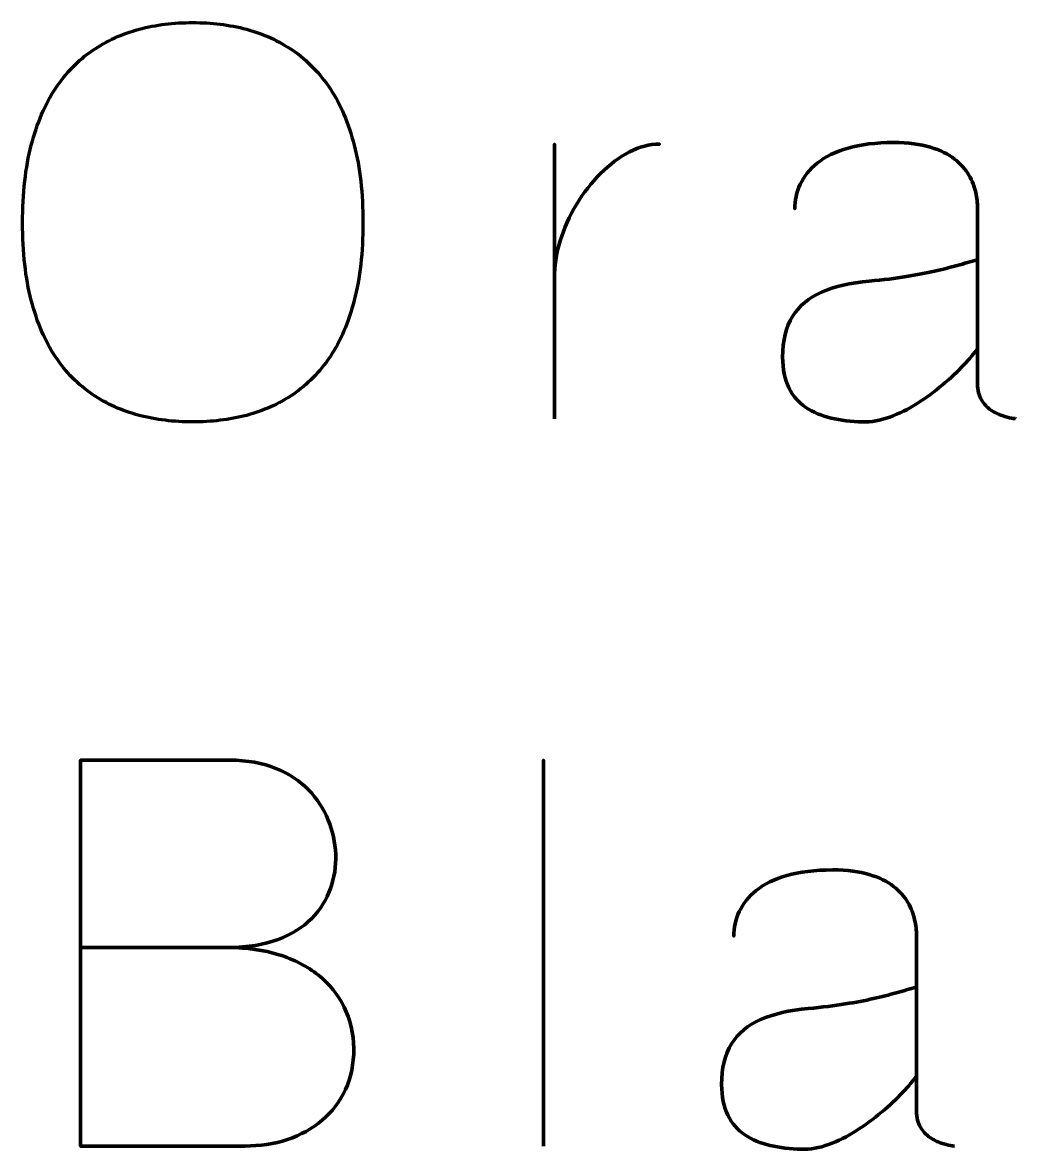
# Model space of a CAD drawing. Header units: centimetres. Extents: x -244 to 242, y -245 to 234.
# Drawn here: x -39.43 to -29.61, y 173.72 to 184.86 of the extents above; entities that cross this region are included whole.
import ezdxf

# ---------------------------------------------------------------- set-up
doc = ezdxf.new("R2010")
doc.units = ezdxf.units.CM
doc.header["$MEASUREMENT"] = 0
doc.layers.add('Layer 1', color=7, linetype='Continuous')

msp = doc.modelspace()

# ---------------------------------------------------------------- linework, layer by layer
at = {"layer": 'Layer 1', "color": 30, "lineweight": 211}
for points, knots in [([(-37.74575, 180.9141), (-37.55966, 180.91322), (-37.38327, 180.93527), (-37.21482, 180.97848), (-37.21482, 180.97848), (-37.04725, 181.02258), (-36.89379, 181.09137), (-36.75356, 181.18662), (-36.75356, 181.18662), (-36.61333, 181.28099), (-36.49162, 181.40534), (-36.38844, 181.5588), (-36.38844, 181.5588), (-36.28525, 181.71226), (-36.20587, 181.89835), (-36.14943, 182.11707), (-36.14943, 182.11707), (-36.0921, 182.3358), (-36.06388, 182.59068), (-36.063, 182.8826), (-36.063, 182.8826), (-36.06388, 183.17452), (-36.0921, 183.42941), (-36.14943, 183.64901), (-36.14943, 183.64901), (-36.20587, 183.86862), (-36.28525, 184.05559), (-36.38844, 184.20993), (-36.38844, 184.20993), (-36.49162, 184.36427), (-36.61333, 184.4895), (-36.75356, 184.58564), (-36.75356, 184.58564), (-36.89379, 184.68177), (-37.04725, 184.75144), (-37.21482, 184.79642), (-37.21482, 184.79642), (-37.38327, 184.84052), (-37.55966, 184.86257), (-37.74575, 184.86169), (-37.74575, 184.86169), (-37.93184, 184.86257), (-38.10823, 184.84052), (-38.27668, 184.79642), (-38.27668, 184.79642), (-38.44425, 184.75144), (-38.59771, 184.68177), (-38.73794, 184.58564), (-38.73794, 184.58564), (-38.87817, 184.4895), (-38.99987, 184.36427), (-39.10306, 184.20993), (-39.10306, 184.20993), (-39.20625, 184.05559), (-39.28562, 183.86862), (-39.34207, 183.64901), (-39.34207, 183.64901), (-39.3994, 183.42941), (-39.42762, 183.17452), (-39.4285, 182.8826), (-39.4285, 182.8826), (-39.42762, 182.59068), (-39.3994, 182.3358), (-39.34207, 182.11707), (-39.34207, 182.11707), (-39.28562, 181.89835), (-39.20625, 181.71226), (-39.10306, 181.5588), (-39.10306, 181.5588), (-38.99987, 181.40534), (-38.87817, 181.28099), (-38.73794, 181.18662), (-38.73794, 181.18662), (-38.59771, 181.09137), (-38.44425, 181.02258), (-38.27668, 180.97848), (-38.27668, 180.97848), (-38.10823, 180.93527), (-37.93184, 180.91322), (-37.74575, 180.9141)], [0, 0, 0, 0, 0.05, 0.05, 0.05, 0.05, 0.1, 0.1, 0.1, 0.1, 0.15, 0.15, 0.15, 0.15, 0.2, 0.2, 0.2, 0.2, 0.25, 0.25, 0.25, 0.25, 0.3, 0.3, 0.3, 0.3, 0.35, 0.35, 0.35, 0.35, 0.4, 0.4, 0.4, 0.4, 0.45, 0.45, 0.45, 0.45, 0.5, 0.5, 0.5, 0.5, 0.55, 0.55, 0.55, 0.55, 0.6, 0.6, 0.6, 0.6, 0.65, 0.65, 0.65, 0.65, 0.7, 0.7, 0.7, 0.7, 0.75, 0.75, 0.75, 0.75, 0.8, 0.8, 0.8, 0.8, 0.85, 0.85, 0.85, 0.85, 0.9, 0.9, 0.9, 0.9, 0.95, 0.95, 0.95, 0.95, 1, 1, 1, 1]), ([(-37.74575, 180.9141), (-37.55966, 180.91322), (-37.38327, 180.93527), (-37.21482, 180.97848), (-37.21482, 180.97848), (-37.04725, 181.02258), (-36.89379, 181.09137), (-36.75356, 181.18662), (-36.75356, 181.18662), (-36.61333, 181.28099), (-36.49162, 181.40534), (-36.38844, 181.5588), (-36.38844, 181.5588), (-36.28525, 181.71226), (-36.20587, 181.89835), (-36.14943, 182.11707), (-36.14943, 182.11707), (-36.0921, 182.3358), (-36.06388, 182.59068), (-36.063, 182.8826), (-36.063, 182.8826), (-36.06388, 183.17452), (-36.0921, 183.42941), (-36.14943, 183.64901), (-36.14943, 183.64901), (-36.20587, 183.86862), (-36.28525, 184.05559), (-36.38844, 184.20993), (-36.38844, 184.20993), (-36.49162, 184.36427), (-36.61333, 184.4895), (-36.75356, 184.58564), (-36.75356, 184.58564), (-36.89379, 184.68177), (-37.04725, 184.75144), (-37.21482, 184.79642), (-37.21482, 184.79642), (-37.38327, 184.84052), (-37.55966, 184.86257), (-37.74575, 184.86169), (-37.74575, 184.86169), (-37.93184, 184.86257), (-38.10823, 184.84052), (-38.27668, 184.79642), (-38.27668, 184.79642), (-38.44425, 184.75144), (-38.59771, 184.68177), (-38.73794, 184.58564), (-38.73794, 184.58564), (-38.87817, 184.4895), (-38.99987, 184.36427), (-39.10306, 184.20993), (-39.10306, 184.20993), (-39.20625, 184.05559), (-39.28562, 183.86862), (-39.34207, 183.64901), (-39.34207, 183.64901), (-39.3994, 183.42941), (-39.42762, 183.17452), (-39.4285, 182.8826), (-39.4285, 182.8826), (-39.42762, 182.59068), (-39.3994, 182.3358), (-39.34207, 182.11707), (-39.34207, 182.11707), (-39.28562, 181.89835), (-39.20625, 181.71226), (-39.10306, 181.5588), (-39.10306, 181.5588), (-38.99987, 181.40534), (-38.87817, 181.28099), (-38.73794, 181.18662), (-38.73794, 181.18662), (-38.59771, 181.09137), (-38.44425, 181.02258), (-38.27668, 180.97848), (-38.27668, 180.97848), (-38.10823, 180.93527), (-37.93184, 180.91322), (-37.74575, 180.9141)], [0, 0, 0, 0, 0.05, 0.05, 0.05, 0.05, 0.1, 0.1, 0.1, 0.1, 0.15, 0.15, 0.15, 0.15, 0.2, 0.2, 0.2, 0.2, 0.25, 0.25, 0.25, 0.25, 0.3, 0.3, 0.3, 0.3, 0.35, 0.35, 0.35, 0.35, 0.4, 0.4, 0.4, 0.4, 0.45, 0.45, 0.45, 0.45, 0.5, 0.5, 0.5, 0.5, 0.55, 0.55, 0.55, 0.55, 0.6, 0.6, 0.6, 0.6, 0.65, 0.65, 0.65, 0.65, 0.7, 0.7, 0.7, 0.7, 0.75, 0.75, 0.75, 0.75, 0.8, 0.8, 0.8, 0.8, 0.85, 0.85, 0.85, 0.85, 0.9, 0.9, 0.9, 0.9, 0.95, 0.95, 0.95, 0.95, 1, 1, 1, 1]), ([(-34.16858, 182.33227), (-34.17123, 182.45486), (-34.15271, 182.57921), (-34.1139, 182.70445), (-34.1139, 182.70445), (-34.0751, 182.82968), (-34.0213, 182.94963), (-33.95251, 183.06428), (-33.95251, 183.06428), (-33.88283, 183.17893), (-33.80346, 183.28036), (-33.7135, 183.37032), (-33.7135, 183.37032), (-33.62442, 183.46028), (-33.52917, 183.53083), (-33.42951, 183.58287), (-33.42951, 183.58287), (-33.32985, 183.6349), (-33.23108, 183.66048), (-33.13142, 183.66048), (-33.13142, 183.66048), (-33.23108, 183.66048), (-33.32985, 183.6349), (-33.42951, 183.58287), (-33.42951, 183.58287), (-33.52917, 183.53083), (-33.62442, 183.46028), (-33.7135, 183.37032), (-33.7135, 183.37032), (-33.80346, 183.28036), (-33.88283, 183.17893), (-33.95251, 183.06428), (-33.95251, 183.06428), (-34.0213, 182.94963), (-34.0751, 182.82968), (-34.1139, 182.70445), (-34.1139, 182.70445), (-34.15271, 182.57921), (-34.17123, 182.45486), (-34.16858, 182.33227)], [0, 0, 0, 0, 0.1, 0.1, 0.1, 0.1, 0.2, 0.2, 0.2, 0.2, 0.3, 0.3, 0.3, 0.3, 0.4, 0.4, 0.4, 0.4, 0.5, 0.5, 0.5, 0.5, 0.6, 0.6, 0.6, 0.6, 0.7, 0.7, 0.7, 0.7, 0.8, 0.8, 0.8, 0.8, 0.9, 0.9, 0.9, 0.9, 1, 1, 1, 1]), ([(-34.16858, 180.94585), (-34.16858, 180.94585), (-34.16858, 183.66048), (-34.16858, 183.66048), (-34.16858, 183.66048), (-34.16858, 183.66048), (-34.16858, 180.94585), (-34.16858, 180.94585)], [0, 0, 0, 0, 0.5, 0.5, 0.5, 0.5, 1, 1, 1, 1]), ([(-29.61245, 180.94585), (-29.61334, 180.94585), (-29.62656, 180.94761), (-29.65126, 180.95114), (-29.65126, 180.95114), (-29.67684, 180.95467), (-29.7077, 180.96349), (-29.74474, 180.97584), (-29.74474, 180.97584), (-29.78179, 180.98818), (-29.81883, 181.0067), (-29.85587, 181.0314), (-29.85587, 181.0314), (-29.89291, 181.05698), (-29.92378, 181.09049), (-29.94936, 181.13194), (-29.94936, 181.13194), (-29.97405, 181.17427), (-29.98728, 181.22631), (-29.98816, 181.28981), (-29.98816, 181.28981), (-29.98816, 181.28981), (-29.98816, 183.03077), (-29.98816, 183.03077), (-29.98816, 183.03077), (-29.98728, 183.07575), (-29.99345, 183.1269), (-30.0058, 183.18334), (-30.0058, 183.18334), (-30.01727, 183.23979), (-30.0402, 183.29623), (-30.07283, 183.35444), (-30.07283, 183.35444), (-30.10546, 183.41177), (-30.15309, 183.46468), (-30.21482, 183.51319), (-30.21482, 183.51319), (-30.27568, 183.5617), (-30.35593, 183.6005), (-30.45383, 183.63049), (-30.45383, 183.63049), (-30.55172, 183.66048), (-30.67167, 183.67547), (-30.81366, 183.67635), (-30.81366, 183.67635), (-30.99182, 183.67547), (-31.14351, 183.65695), (-31.26786, 183.62079), (-31.26786, 183.62079), (-31.3931, 183.58463), (-31.49364, 183.53524), (-31.57125, 183.4735), (-31.57125, 183.4735), (-31.64798, 183.41089), (-31.70443, 183.34121), (-31.7397, 183.2636), (-31.7397, 183.2636), (-31.77586, 183.18511), (-31.7935, 183.10397), (-31.79262, 183.02018), (-31.79262, 183.02018), (-31.7935, 183.10397), (-31.77586, 183.18511), (-31.7397, 183.2636), (-31.7397, 183.2636), (-31.70443, 183.34121), (-31.64798, 183.41089), (-31.57125, 183.4735), (-31.57125, 183.4735), (-31.49364, 183.53524), (-31.3931, 183.58463), (-31.26786, 183.62079), (-31.26786, 183.62079), (-31.14351, 183.65695), (-30.99182, 183.67547), (-30.81366, 183.67635), (-30.81366, 183.67635), (-30.67167, 183.67547), (-30.55172, 183.66048), (-30.45383, 183.63049), (-30.45383, 183.63049), (-30.35593, 183.6005), (-30.27568, 183.5617), (-30.21482, 183.51319), (-30.21482, 183.51319), (-30.15309, 183.46468), (-30.10546, 183.41177), (-30.07283, 183.35444), (-30.07283, 183.35444), (-30.0402, 183.29623), (-30.01727, 183.23979), (-30.0058, 183.18334), (-30.0058, 183.18334), (-29.99345, 183.1269), (-29.98728, 183.07575), (-29.98816, 183.03077), (-29.98816, 183.03077), (-29.98816, 183.03077), (-29.98816, 181.28981), (-29.98816, 181.28981), (-29.98816, 181.28981), (-29.98728, 181.22631), (-29.97405, 181.17427), (-29.94936, 181.13194), (-29.94936, 181.13194), (-29.92378, 181.09049), (-29.89291, 181.05698), (-29.85587, 181.0314), (-29.85587, 181.0314), (-29.81883, 181.0067), (-29.78179, 180.98818), (-29.74474, 180.97584), (-29.74474, 180.97584), (-29.7077, 180.96349), (-29.67684, 180.95467), (-29.65126, 180.95114), (-29.65126, 180.95114), (-29.62656, 180.94761), (-29.61334, 180.94585), (-29.61245, 180.94585)], [0, 0, 0, 0, 0.03333333, 0.03333333, 0.03333333, 0.03333333, 0.06666667, 0.06666667, 0.06666667, 0.06666667, 0.1, 0.1, 0.1, 0.1, 0.13333333, 0.13333333, 0.13333333, 0.13333333, 0.16666667, 0.16666667, 0.16666667, 0.16666667, 0.2, 0.2, 0.2, 0.2, 0.23333333, 0.23333333, 0.23333333, 0.23333333, 0.26666667, 0.26666667, 0.26666667, 0.26666667, 0.3, 0.3, 0.3, 0.3, 0.33333333, 0.33333333, 0.33333333, 0.33333333, 0.36666667, 0.36666667, 0.36666667, 0.36666667, 0.4, 0.4, 0.4, 0.4, 0.43333333, 0.43333333, 0.43333333, 0.43333333, 0.46666667, 0.46666667, 0.46666667, 0.46666667, 0.5, 0.5, 0.5, 0.5, 0.53333333, 0.53333333, 0.53333333, 0.53333333, 0.56666667, 0.56666667, 0.56666667, 0.56666667, 0.6, 0.6, 0.6, 0.6, 0.63333333, 0.63333333, 0.63333333, 0.63333333, 0.66666667, 0.66666667, 0.66666667, 0.66666667, 0.7, 0.7, 0.7, 0.7, 0.73333333, 0.73333333, 0.73333333, 0.73333333, 0.76666667, 0.76666667, 0.76666667, 0.76666667, 0.8, 0.8, 0.8, 0.8, 0.83333333, 0.83333333, 0.83333333, 0.83333333, 0.86666667, 0.86666667, 0.86666667, 0.86666667, 0.9, 0.9, 0.9, 0.9, 0.93333333, 0.93333333, 0.93333333, 0.93333333, 0.96666667, 0.96666667, 0.96666667, 0.96666667, 1, 1, 1, 1]), ([(-29.98816, 181.63906), (-30.02079, 181.59232), (-30.06665, 181.53764), (-30.12575, 181.47502), (-30.12575, 181.47502), (-30.18484, 181.41152), (-30.25363, 181.34713), (-30.33212, 181.28099), (-30.33212, 181.28099), (-30.41061, 181.21484), (-30.4944, 181.15311), (-30.58347, 181.09666), (-30.58347, 181.09666), (-30.67255, 181.04022), (-30.76339, 180.99524), (-30.856, 180.96173), (-30.856, 180.96173), (-30.9486, 180.92821), (-31.03856, 180.91234), (-31.12587, 180.9141), (-31.12587, 180.9141), (-31.23611, 180.91763), (-31.3393, 180.92997), (-31.43455, 180.95202), (-31.43455, 180.95202), (-31.5298, 180.97495), (-31.6127, 181.00935), (-31.68502, 181.05786), (-31.68502, 181.05786), (-31.75646, 181.10548), (-31.81291, 181.16986), (-31.85259, 181.251), (-31.85259, 181.251), (-31.89316, 181.33214), (-31.91345, 181.43357), (-31.91433, 181.55439), (-31.91433, 181.55439), (-31.91433, 181.71755), (-31.8817, 181.85161), (-31.81643, 181.95656), (-31.81643, 181.95656), (-31.75205, 182.06063), (-31.65592, 182.14089), (-31.52892, 182.19645), (-31.52892, 182.19645), (-31.40104, 182.25289), (-31.24405, 182.28905), (-31.05708, 182.30581), (-31.05708, 182.30581), (-30.91861, 182.31904), (-30.79779, 182.33403), (-30.69284, 182.35079), (-30.69284, 182.35079), (-30.58788, 182.36755), (-30.49528, 182.38518), (-30.41326, 182.40371), (-30.41326, 182.40371), (-30.33212, 182.42223), (-30.25716, 182.44163), (-30.18836, 182.46103), (-30.18836, 182.46103), (-30.12045, 182.47955), (-30.05343, 182.49896), (-29.98816, 182.51748), (-29.98816, 182.51748), (-30.05343, 182.49896), (-30.12045, 182.47955), (-30.18836, 182.46103), (-30.18836, 182.46103), (-30.25716, 182.44163), (-30.33212, 182.42223), (-30.41326, 182.40371), (-30.41326, 182.40371), (-30.49528, 182.38518), (-30.58788, 182.36755), (-30.69284, 182.35079), (-30.69284, 182.35079), (-30.79779, 182.33403), (-30.91861, 182.31904), (-31.05708, 182.30581), (-31.05708, 182.30581), (-31.24405, 182.28905), (-31.40104, 182.25289), (-31.52892, 182.19645), (-31.52892, 182.19645), (-31.65592, 182.14089), (-31.75205, 182.06063), (-31.81643, 181.95656), (-31.81643, 181.95656), (-31.8817, 181.85161), (-31.91433, 181.71755), (-31.91433, 181.55439), (-31.91433, 181.55439), (-31.91345, 181.43357), (-31.89316, 181.33214), (-31.85259, 181.251), (-31.85259, 181.251), (-31.81291, 181.16986), (-31.75646, 181.10548), (-31.68502, 181.05786), (-31.68502, 181.05786), (-31.6127, 181.00935), (-31.5298, 180.97495), (-31.43455, 180.95202), (-31.43455, 180.95202), (-31.3393, 180.92997), (-31.23611, 180.91763), (-31.12587, 180.9141), (-31.12587, 180.9141), (-31.03856, 180.91234), (-30.9486, 180.92821), (-30.856, 180.96173), (-30.856, 180.96173), (-30.76339, 180.99524), (-30.67255, 181.04022), (-30.58347, 181.09666), (-30.58347, 181.09666), (-30.4944, 181.15311), (-30.41061, 181.21484), (-30.33212, 181.28099), (-30.33212, 181.28099), (-30.25363, 181.34713), (-30.18484, 181.41152), (-30.12575, 181.47502), (-30.12575, 181.47502), (-30.06665, 181.53764), (-30.02079, 181.59232), (-29.98816, 181.63906)], [0, 0, 0, 0, 0.03125, 0.03125, 0.03125, 0.03125, 0.0625, 0.0625, 0.0625, 0.0625, 0.09375, 0.09375, 0.09375, 0.09375, 0.125, 0.125, 0.125, 0.125, 0.15625, 0.15625, 0.15625, 0.15625, 0.1875, 0.1875, 0.1875, 0.1875, 0.21875, 0.21875, 0.21875, 0.21875, 0.25, 0.25, 0.25, 0.25, 0.28125, 0.28125, 0.28125, 0.28125, 0.3125, 0.3125, 0.3125, 0.3125, 0.34375, 0.34375, 0.34375, 0.34375, 0.375, 0.375, 0.375, 0.375, 0.40625, 0.40625, 0.40625, 0.40625, 0.4375, 0.4375, 0.4375, 0.4375, 0.46875, 0.46875, 0.46875, 0.46875, 0.5, 0.5, 0.5, 0.5, 0.53125, 0.53125, 0.53125, 0.53125, 0.5625, 0.5625, 0.5625, 0.5625, 0.59375, 0.59375, 0.59375, 0.59375, 0.625, 0.625, 0.625, 0.625, 0.65625, 0.65625, 0.65625, 0.65625, 0.6875, 0.6875, 0.6875, 0.6875, 0.71875, 0.71875, 0.71875, 0.71875, 0.75, 0.75, 0.75, 0.75, 0.78125, 0.78125, 0.78125, 0.78125, 0.8125, 0.8125, 0.8125, 0.8125, 0.84375, 0.84375, 0.84375, 0.84375, 0.875, 0.875, 0.875, 0.875, 0.90625, 0.90625, 0.90625, 0.90625, 0.9375, 0.9375, 0.9375, 0.9375, 0.96875, 0.96875, 0.96875, 0.96875, 1, 1, 1, 1]), ([(-38.857, 175.71768), (-38.857, 175.71768), (-37.39121, 175.71768), (-37.39121, 175.71768), (-37.39121, 175.71768), (-37.20071, 175.71856), (-37.03843, 175.74502), (-36.90173, 175.79705), (-36.90173, 175.79705), (-36.76591, 175.84821), (-36.65566, 175.91788), (-36.57012, 176.00519), (-36.57012, 176.00519), (-36.48457, 176.09251), (-36.42283, 176.19128), (-36.38403, 176.30065), (-36.38403, 176.30065), (-36.3461, 176.40912), (-36.32846, 176.52201), (-36.33287, 176.63843), (-36.33287, 176.63843), (-36.33816, 176.75485), (-36.36286, 176.86774), (-36.40696, 176.97798), (-36.40696, 176.97798), (-36.45017, 177.08822), (-36.51544, 177.18788), (-36.60098, 177.27696), (-36.60098, 177.27696), (-36.68653, 177.36603), (-36.79325, 177.43659), (-36.92289, 177.48863), (-36.92289, 177.48863), (-37.05254, 177.54154), (-37.20512, 177.56888), (-37.38062, 177.56976), (-37.38062, 177.56976), (-37.38062, 177.56976), (-38.857, 177.56976), (-38.857, 177.56976), (-38.857, 177.56976), (-38.857, 177.56976), (-38.857, 173.75447), (-38.857, 173.75447), (-38.857, 173.75447), (-38.857, 173.75447), (-37.23246, 173.75447), (-37.23246, 173.75447), (-37.23246, 173.75447), (-37.08076, 173.75447), (-36.93965, 173.77652), (-36.80912, 173.81973), (-36.80912, 173.81973), (-36.6786, 173.86383), (-36.56482, 173.92645), (-36.46605, 174.01023), (-36.46605, 174.01023), (-36.36815, 174.09314), (-36.29142, 174.19368), (-36.23674, 174.31274), (-36.23674, 174.31274), (-36.18206, 174.4318), (-36.15384, 174.56674), (-36.15296, 174.71755), (-36.15296, 174.71755), (-36.15648, 174.86925), (-36.18823, 175.00595), (-36.24909, 175.12854), (-36.24909, 175.12854), (-36.30994, 175.25113), (-36.39461, 175.35608), (-36.50397, 175.44428), (-36.50397, 175.44428), (-36.61333, 175.53159), (-36.74386, 175.5995), (-36.89379, 175.64624), (-36.89379, 175.64624), (-37.04372, 175.69299), (-37.20953, 175.7168), (-37.39121, 175.71768), (-37.39121, 175.71768), (-37.20953, 175.7168), (-37.04372, 175.69299), (-36.89379, 175.64624), (-36.89379, 175.64624), (-36.74386, 175.5995), (-36.61333, 175.53159), (-36.50397, 175.44428), (-36.50397, 175.44428), (-36.39461, 175.35608), (-36.30994, 175.25113), (-36.24909, 175.12854), (-36.24909, 175.12854), (-36.18823, 175.00595), (-36.15648, 174.86925), (-36.15296, 174.71755), (-36.15296, 174.71755), (-36.15384, 174.56674), (-36.18206, 174.4318), (-36.23674, 174.31274), (-36.23674, 174.31274), (-36.29142, 174.19368), (-36.36815, 174.09314), (-36.46605, 174.01023), (-36.46605, 174.01023), (-36.56482, 173.92645), (-36.6786, 173.86383), (-36.80912, 173.81973), (-36.80912, 173.81973), (-36.93965, 173.77652), (-37.08076, 173.75447), (-37.23246, 173.75447), (-37.23246, 173.75447), (-37.23246, 173.75447), (-38.857, 173.75447), (-38.857, 173.75447), (-38.857, 173.75447), (-38.857, 173.75447), (-38.857, 177.56976), (-38.857, 177.56976), (-38.857, 177.56976), (-38.857, 177.56976), (-37.38062, 177.56976), (-37.38062, 177.56976), (-37.38062, 177.56976), (-37.20512, 177.56888), (-37.05254, 177.54154), (-36.92289, 177.48863), (-36.92289, 177.48863), (-36.79325, 177.43659), (-36.68653, 177.36603), (-36.60098, 177.27696), (-36.60098, 177.27696), (-36.51544, 177.18788), (-36.45017, 177.08822), (-36.40696, 176.97798), (-36.40696, 176.97798), (-36.36286, 176.86774), (-36.33816, 176.75485), (-36.33287, 176.63843), (-36.33287, 176.63843), (-36.32846, 176.52201), (-36.3461, 176.40912), (-36.38403, 176.30065), (-36.38403, 176.30065), (-36.42283, 176.19128), (-36.48457, 176.09251), (-36.57012, 176.00519), (-36.57012, 176.00519), (-36.65566, 175.91788), (-36.76591, 175.84821), (-36.90173, 175.79705), (-36.90173, 175.79705), (-37.03843, 175.74502), (-37.20071, 175.71856), (-37.39121, 175.71768), (-37.39121, 175.71768), (-37.39121, 175.71768), (-38.857, 175.71768), (-38.857, 175.71768)], [0, 0, 0, 0, 0.025, 0.025, 0.025, 0.025, 0.05, 0.05, 0.05, 0.05, 0.075, 0.075, 0.075, 0.075, 0.1, 0.1, 0.1, 0.1, 0.125, 0.125, 0.125, 0.125, 0.15, 0.15, 0.15, 0.15, 0.175, 0.175, 0.175, 0.175, 0.2, 0.2, 0.2, 0.2, 0.225, 0.225, 0.225, 0.225, 0.25, 0.25, 0.25, 0.25, 0.275, 0.275, 0.275, 0.275, 0.3, 0.3, 0.3, 0.3, 0.325, 0.325, 0.325, 0.325, 0.35, 0.35, 0.35, 0.35, 0.375, 0.375, 0.375, 0.375, 0.4, 0.4, 0.4, 0.4, 0.425, 0.425, 0.425, 0.425, 0.45, 0.45, 0.45, 0.45, 0.475, 0.475, 0.475, 0.475, 0.5, 0.5, 0.5, 0.5, 0.525, 0.525, 0.525, 0.525, 0.55, 0.55, 0.55, 0.55, 0.575, 0.575, 0.575, 0.575, 0.6, 0.6, 0.6, 0.6, 0.625, 0.625, 0.625, 0.625, 0.65, 0.65, 0.65, 0.65, 0.675, 0.675, 0.675, 0.675, 0.7, 0.7, 0.7, 0.7, 0.725, 0.725, 0.725, 0.725, 0.75, 0.75, 0.75, 0.75, 0.775, 0.775, 0.775, 0.775, 0.8, 0.8, 0.8, 0.8, 0.825, 0.825, 0.825, 0.825, 0.85, 0.85, 0.85, 0.85, 0.875, 0.875, 0.875, 0.875, 0.9, 0.9, 0.9, 0.9, 0.925, 0.925, 0.925, 0.925, 0.95, 0.95, 0.95, 0.95, 0.975, 0.975, 0.975, 0.975, 1, 1, 1, 1]), ([(-34.27971, 173.75447), (-34.27971, 173.75447), (-34.27971, 177.56976), (-34.27971, 177.56976), (-34.27971, 177.56976), (-34.27971, 177.56976), (-34.27971, 173.75447), (-34.27971, 173.75447)], [0, 0, 0, 0, 0.5, 0.5, 0.5, 0.5, 1, 1, 1, 1]), ([(-30.2157, 173.75447), (-30.21659, 173.75447), (-30.22981, 173.75623), (-30.25451, 173.75976), (-30.25451, 173.75976), (-30.28009, 173.76329), (-30.31095, 173.77211), (-30.34799, 173.78446), (-30.34799, 173.78446), (-30.38504, 173.7968), (-30.42208, 173.81532), (-30.45912, 173.84002), (-30.45912, 173.84002), (-30.49616, 173.8656), (-30.52703, 173.89911), (-30.55261, 173.94056), (-30.55261, 173.94056), (-30.5773, 173.98289), (-30.59053, 174.03493), (-30.59141, 174.09843), (-30.59141, 174.09843), (-30.59141, 174.09843), (-30.59141, 175.83939), (-30.59141, 175.83939), (-30.59141, 175.83939), (-30.59053, 175.88437), (-30.5967, 175.93552), (-30.60905, 175.99196), (-30.60905, 175.99196), (-30.62052, 176.04841), (-30.64345, 176.10485), (-30.67608, 176.16306), (-30.67608, 176.16306), (-30.70871, 176.22039), (-30.75634, 176.2733), (-30.81807, 176.32181), (-30.81807, 176.32181), (-30.87893, 176.37032), (-30.95918, 176.40912), (-31.05708, 176.43911), (-31.05708, 176.43911), (-31.15497, 176.4691), (-31.27492, 176.48409), (-31.41691, 176.48497), (-31.41691, 176.48497), (-31.59507, 176.48409), (-31.74676, 176.46557), (-31.87111, 176.42941), (-31.87111, 176.42941), (-31.99635, 176.39325), (-32.09689, 176.34386), (-32.1745, 176.28212), (-32.1745, 176.28212), (-32.25123, 176.21951), (-32.30768, 176.14983), (-32.34295, 176.07222), (-32.34295, 176.07222), (-32.37911, 175.99373), (-32.39675, 175.91259), (-32.39587, 175.8288), (-32.39587, 175.8288), (-32.39675, 175.91259), (-32.37911, 175.99373), (-32.34295, 176.07222), (-32.34295, 176.07222), (-32.30768, 176.14983), (-32.25123, 176.21951), (-32.1745, 176.28212), (-32.1745, 176.28212), (-32.09689, 176.34386), (-31.99635, 176.39325), (-31.87111, 176.42941), (-31.87111, 176.42941), (-31.74676, 176.46557), (-31.59507, 176.48409), (-31.41691, 176.48497), (-31.41691, 176.48497), (-31.27492, 176.48409), (-31.15497, 176.4691), (-31.05708, 176.43911), (-31.05708, 176.43911), (-30.95918, 176.40912), (-30.87893, 176.37032), (-30.81807, 176.32181), (-30.81807, 176.32181), (-30.75634, 176.2733), (-30.70871, 176.22039), (-30.67608, 176.16306), (-30.67608, 176.16306), (-30.64345, 176.10485), (-30.62052, 176.04841), (-30.60905, 175.99196), (-30.60905, 175.99196), (-30.5967, 175.93552), (-30.59053, 175.88437), (-30.59141, 175.83939), (-30.59141, 175.83939), (-30.59141, 175.83939), (-30.59141, 174.09843), (-30.59141, 174.09843), (-30.59141, 174.09843), (-30.59053, 174.03493), (-30.5773, 173.98289), (-30.55261, 173.94056), (-30.55261, 173.94056), (-30.52703, 173.89911), (-30.49616, 173.8656), (-30.45912, 173.84002), (-30.45912, 173.84002), (-30.42208, 173.81532), (-30.38504, 173.7968), (-30.34799, 173.78446), (-30.34799, 173.78446), (-30.31095, 173.77211), (-30.28009, 173.76329), (-30.25451, 173.75976), (-30.25451, 173.75976), (-30.22981, 173.75623), (-30.21659, 173.75447), (-30.2157, 173.75447)], [0, 0, 0, 0, 0.03333333, 0.03333333, 0.03333333, 0.03333333, 0.06666667, 0.06666667, 0.06666667, 0.06666667, 0.1, 0.1, 0.1, 0.1, 0.13333333, 0.13333333, 0.13333333, 0.13333333, 0.16666667, 0.16666667, 0.16666667, 0.16666667, 0.2, 0.2, 0.2, 0.2, 0.23333333, 0.23333333, 0.23333333, 0.23333333, 0.26666667, 0.26666667, 0.26666667, 0.26666667, 0.3, 0.3, 0.3, 0.3, 0.33333333, 0.33333333, 0.33333333, 0.33333333, 0.36666667, 0.36666667, 0.36666667, 0.36666667, 0.4, 0.4, 0.4, 0.4, 0.43333333, 0.43333333, 0.43333333, 0.43333333, 0.46666667, 0.46666667, 0.46666667, 0.46666667, 0.5, 0.5, 0.5, 0.5, 0.53333333, 0.53333333, 0.53333333, 0.53333333, 0.56666667, 0.56666667, 0.56666667, 0.56666667, 0.6, 0.6, 0.6, 0.6, 0.63333333, 0.63333333, 0.63333333, 0.63333333, 0.66666667, 0.66666667, 0.66666667, 0.66666667, 0.7, 0.7, 0.7, 0.7, 0.73333333, 0.73333333, 0.73333333, 0.73333333, 0.76666667, 0.76666667, 0.76666667, 0.76666667, 0.8, 0.8, 0.8, 0.8, 0.83333333, 0.83333333, 0.83333333, 0.83333333, 0.86666667, 0.86666667, 0.86666667, 0.86666667, 0.9, 0.9, 0.9, 0.9, 0.93333333, 0.93333333, 0.93333333, 0.93333333, 0.96666667, 0.96666667, 0.96666667, 0.96666667, 1, 1, 1, 1]), ([(-30.59141, 174.44768), (-30.62404, 174.40094), (-30.6699, 174.34626), (-30.729, 174.28364), (-30.729, 174.28364), (-30.78809, 174.22014), (-30.85688, 174.15575), (-30.93537, 174.08961), (-30.93537, 174.08961), (-31.01386, 174.02346), (-31.09765, 173.96173), (-31.18672, 173.90528), (-31.18672, 173.90528), (-31.2758, 173.84884), (-31.36664, 173.80386), (-31.45925, 173.77035), (-31.45925, 173.77035), (-31.55185, 173.73683), (-31.64181, 173.72096), (-31.72912, 173.72272), (-31.72912, 173.72272), (-31.83936, 173.72625), (-31.94255, 173.73859), (-32.0378, 173.76064), (-32.0378, 173.76064), (-32.13305, 173.78357), (-32.21595, 173.81797), (-32.28827, 173.86648), (-32.28827, 173.86648), (-32.35971, 173.9141), (-32.41616, 173.97848), (-32.45584, 174.05962), (-32.45584, 174.05962), (-32.49641, 174.14076), (-32.5167, 174.24219), (-32.51758, 174.36301), (-32.51758, 174.36301), (-32.51758, 174.52617), (-32.48495, 174.66023), (-32.41968, 174.76518), (-32.41968, 174.76518), (-32.3553, 174.86925), (-32.25917, 174.94951), (-32.13217, 175.00507), (-32.13217, 175.00507), (-32.00429, 175.06151), (-31.8473, 175.09767), (-31.66033, 175.11443), (-31.66033, 175.11443), (-31.52186, 175.12766), (-31.40104, 175.14265), (-31.29609, 175.15941), (-31.29609, 175.15941), (-31.19113, 175.17617), (-31.09853, 175.1938), (-31.01651, 175.21233), (-31.01651, 175.21233), (-30.93537, 175.23085), (-30.86041, 175.25025), (-30.79161, 175.26965), (-30.79161, 175.26965), (-30.7237, 175.28817), (-30.65668, 175.30758), (-30.59141, 175.3261), (-30.59141, 175.3261), (-30.65668, 175.30758), (-30.7237, 175.28817), (-30.79161, 175.26965), (-30.79161, 175.26965), (-30.86041, 175.25025), (-30.93537, 175.23085), (-31.01651, 175.21233), (-31.01651, 175.21233), (-31.09853, 175.1938), (-31.19113, 175.17617), (-31.29609, 175.15941), (-31.29609, 175.15941), (-31.40104, 175.14265), (-31.52186, 175.12766), (-31.66033, 175.11443), (-31.66033, 175.11443), (-31.8473, 175.09767), (-32.00429, 175.06151), (-32.13217, 175.00507), (-32.13217, 175.00507), (-32.25917, 174.94951), (-32.3553, 174.86925), (-32.41968, 174.76518), (-32.41968, 174.76518), (-32.48495, 174.66023), (-32.51758, 174.52617), (-32.51758, 174.36301), (-32.51758, 174.36301), (-32.5167, 174.24219), (-32.49641, 174.14076), (-32.45584, 174.05962), (-32.45584, 174.05962), (-32.41616, 173.97848), (-32.35971, 173.9141), (-32.28827, 173.86648), (-32.28827, 173.86648), (-32.21595, 173.81797), (-32.13305, 173.78357), (-32.0378, 173.76064), (-32.0378, 173.76064), (-31.94255, 173.73859), (-31.83936, 173.72625), (-31.72912, 173.72272), (-31.72912, 173.72272), (-31.64181, 173.72096), (-31.55185, 173.73683), (-31.45925, 173.77035), (-31.45925, 173.77035), (-31.36664, 173.80386), (-31.2758, 173.84884), (-31.18672, 173.90528), (-31.18672, 173.90528), (-31.09765, 173.96173), (-31.01386, 174.02346), (-30.93537, 174.08961), (-30.93537, 174.08961), (-30.85688, 174.15575), (-30.78809, 174.22014), (-30.729, 174.28364), (-30.729, 174.28364), (-30.6699, 174.34626), (-30.62404, 174.40094), (-30.59141, 174.44768)], [0, 0, 0, 0, 0.03125, 0.03125, 0.03125, 0.03125, 0.0625, 0.0625, 0.0625, 0.0625, 0.09375, 0.09375, 0.09375, 0.09375, 0.125, 0.125, 0.125, 0.125, 0.15625, 0.15625, 0.15625, 0.15625, 0.1875, 0.1875, 0.1875, 0.1875, 0.21875, 0.21875, 0.21875, 0.21875, 0.25, 0.25, 0.25, 0.25, 0.28125, 0.28125, 0.28125, 0.28125, 0.3125, 0.3125, 0.3125, 0.3125, 0.34375, 0.34375, 0.34375, 0.34375, 0.375, 0.375, 0.375, 0.375, 0.40625, 0.40625, 0.40625, 0.40625, 0.4375, 0.4375, 0.4375, 0.4375, 0.46875, 0.46875, 0.46875, 0.46875, 0.5, 0.5, 0.5, 0.5, 0.53125, 0.53125, 0.53125, 0.53125, 0.5625, 0.5625, 0.5625, 0.5625, 0.59375, 0.59375, 0.59375, 0.59375, 0.625, 0.625, 0.625, 0.625, 0.65625, 0.65625, 0.65625, 0.65625, 0.6875, 0.6875, 0.6875, 0.6875, 0.71875, 0.71875, 0.71875, 0.71875, 0.75, 0.75, 0.75, 0.75, 0.78125, 0.78125, 0.78125, 0.78125, 0.8125, 0.8125, 0.8125, 0.8125, 0.84375, 0.84375, 0.84375, 0.84375, 0.875, 0.875, 0.875, 0.875, 0.90625, 0.90625, 0.90625, 0.90625, 0.9375, 0.9375, 0.9375, 0.9375, 0.96875, 0.96875, 0.96875, 0.96875, 1, 1, 1, 1])]:
    msp.add_open_spline(points, degree=3, knots=knots, dxfattribs=at)

doc.saveas('drawing.dxf')
